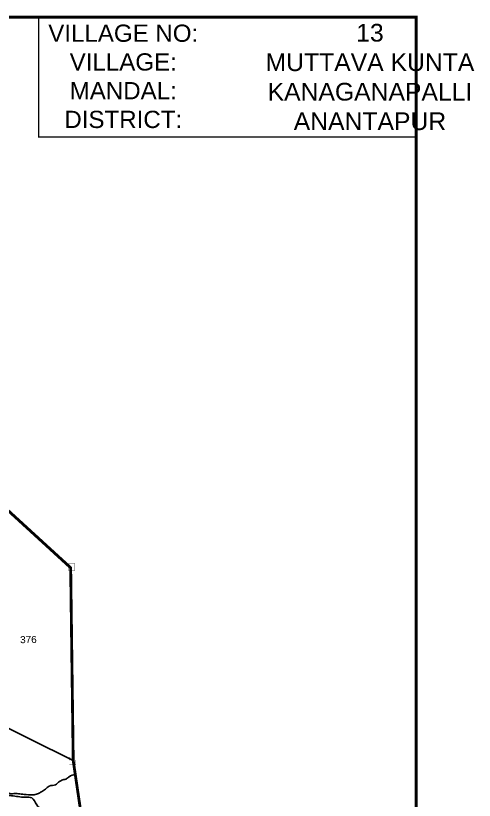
# Model space of a CAD drawing. Header units: feet. Extents: x 764898 to 774910, y 1587357 to 1595279.
# Drawn here: x 773295 to 774910, y 1591840 to 1594605 of the extents above; entities that cross this region are included whole.
import ezdxf
from ezdxf.enums import TextEntityAlignment as Align

# ---------------------------------------------------------------- set-up
doc = ezdxf.new("R2010")
doc.units = ezdxf.units.FT
doc.header["$LTSCALE"] = 15
doc.header["$MEASUREMENT"] = 0
doc.linetypes.add('HIDDEN2', pattern=[0.1875, 0.125, -0.0625])
for name, color, linetype in [('DIMENSION', 1, 'Continuous'), ('PLOT', 7, 'Continuous'), ('PLOT NO', 7, 'Continuous'), ('TANKS-STREAM', 4, 'Continuous'), ('VILLAGE STONES', 240, 'Continuous')]:
    doc.layers.add(name, color=color, linetype=linetype)
doc.layers.add('VILLAGE BOUNDRY', color=5, linetype='HIDDEN2', lineweight=100)
doc.styles.get("Standard").update_dxf_attribs({"font": 'arial.ttf'})

msp = doc.modelspace()

# ---------------------------------------------------------------- linework, layer by layer
at = {"layer": 'DIMENSION', "color": 5, "const_width": 10}
msp.add_lwpolyline([(764902.6, 1594600.5), (774705.6, 1594600.5), (774705.6, 1587362.4), (764902.6, 1587362.4)], close=True, dxfattribs=at)
at = {"layer": 'PLOT'}
msp.add_lwpolyline([(771642.6, 1592468.9), (771698.3, 1592464.4), (772058.8, 1592447), (772297.2, 1592511.3), (772437.9, 1592518.1), (772624.7, 1592423.3), (772800.6, 1592332.4), (773191.2, 1592131.8), (773497.7, 1591980.5)], dxfattribs=at)
at = {"layer": 'TANKS-STREAM'}
for points in [[(773555.9, 1591585.5), (773546.9, 1591605.3), (773517.5, 1591641), (773489.7, 1591683.8), (773465.9, 1591717), (773431.4, 1591754.4), (773424.2, 1591771.1), (773388.7, 1591806.7), (773369.3, 1591824.2), (773351.7, 1591848.8), (773328.3, 1591851.1), (773280.6, 1591856.7), (773233.3, 1591860.7), (773210.9, 1591868.1), (773186.6, 1591867.8), (773126.6, 1591875.7), (773102.6, 1591882.6), (773073.7, 1591883.8), (773044.7, 1591890), (773023.4, 1591891.3), (772991.7, 1591906.2), (772979.3, 1591909), (772968.8, 1591925.6), (772927.3, 1591968.5), (772893.6, 1592009.6), (772861.9, 1592058.9), (772822.1, 1592115.7), (772806.2, 1592143.7), (772780, 1592188.1), (772755, 1592226), (772737, 1592262.9), (772709.7, 1592303.6), (772686.5, 1592356), (772669.2, 1592376.9), (772642.7, 1592449.2), (772613, 1592501.1), (772596.6, 1592527.5), (772598.5, 1592543.1), (772625, 1592555), (772654, 1592568.7), (772679, 1592581.1), (772701, 1592590.8), (772711.3, 1592614.6), (772708.4, 1592647.2), (772695.4, 1592678.1), (772689.9, 1592687.6), (772666.9, 1592719.5), (772652.6, 1592743.5), (772673.1, 1592755.5), (772705.1, 1592770.4), (772718.5, 1592780.6), (772743, 1592792.9), (772761.5, 1592802.7), (772805.6, 1592815.2), (772825.4, 1592848.6), (772825, 1592886.1), (772828.5, 1592935.3), (772828, 1592974.5), (772830.8, 1593002.5), (772829.2, 1593000.6)], [(772985.8, 1591937.5), (772986.5, 1591927.8), (772992.4, 1591916), (772998.1, 1591912.6), (773011.3, 1591911.4), (773025.5, 1591908), (773036.9, 1591905.5), (773056.8, 1591899.6), (773072.4, 1591893.9), (773091, 1591897.8), (773110.5, 1591891.2), (773127.3, 1591885.7), (773141.1, 1591884.2), (773175.4, 1591880.5), (773202.4, 1591873.8), (773214.5, 1591875.4), (773227.9, 1591873.1), (773245.7, 1591868.9), (773258.6, 1591867.6), (773274.2, 1591864.9), (773280, 1591863.2), (773288.7, 1591864.5), (773304.8, 1591863.5), (773324.7, 1591861.5), (773355.3, 1591859.4), (773372.3, 1591863), (773386.5, 1591870.9), (773400, 1591880), (773413.2, 1591890.6), (773435.8, 1591895.2), (773446.4, 1591904.3), (773461.6, 1591912.8), (773474.2, 1591916.5), (773483.8, 1591923.4), (773504.8, 1591932.5)]]:
    msp.add_spline(points, degree=3, dxfattribs=at)
at = {"layer": 'VILLAGE BOUNDRY', "lineweight": -2, "ltscale": 10, "const_width": 10}
msp.add_lwpolyline([(773558, 1591571.4), (773497.7, 1591980.5), (773488.7, 1592660), (773154.4, 1592966), (772845.7, 1593001), (772571.2, 1593028.2), (771934.6, 1593210.2), (771659.1, 1593199.3), (771455.2, 1593377.6), (771302.9, 1593467.8), (771251.4, 1593470.8), (771238.1, 1593479.3), (771220.4, 1593446), (770973.4, 1593410.8), (770924.6, 1593445.3), (770691.4, 1593438.6), (770550.3, 1593418)], dxfattribs=at)
at = {"layer": 'VILLAGE STONES', "color": 5, "const_width": 5}
msp.add_lwpolyline([(774705.6, 1594600.5), (773375.8, 1594600.5), (773375.8, 1594177.9), (774705.6, 1594177.9)], close=True, dxfattribs=at)
at = {"layer": 'VILLAGE STONES', "const_width": 1}
for points in [[(773480.7, 1592675.3), (773503.2, 1592675.5), (773503.5, 1592650.2), (773481, 1592650)], [(773483.8, 1591991.8), (773506.3, 1591992), (773506.6, 1591966.7), (773484.1, 1591966.5)]]:
    msp.add_lwpolyline(points, close=True, dxfattribs=at)

# ---------------------------------------------------------------- texts
at = {"layer": 'PLOT NO'}
msp.add_text('376', height=25, rotation=0.6396, dxfattribs=at).set_placement((773339.9, 1592407), align=Align.MIDDLE_CENTER)
at = {"layer": 'VILLAGE STONES', "attachment_point": 2}
for s, insert, char_height, width in [('VILLAGE NO:\\PVILLAGE:\\PMANDAL:\\PDISTRICT:', (773673.9, 1594574.2), 60.746, 521.422), ('13\\PMUTTAVA KUNTA\\PKANAGANAPALLI\\PANANTAPUR ', (774542.8, 1594576.6), 62.335, 1191.736)]:
    msp.add_mtext(s, dxfattribs=dict(at, insert=insert, char_height=char_height, width=width))

doc.saveas('drawing.dxf')
